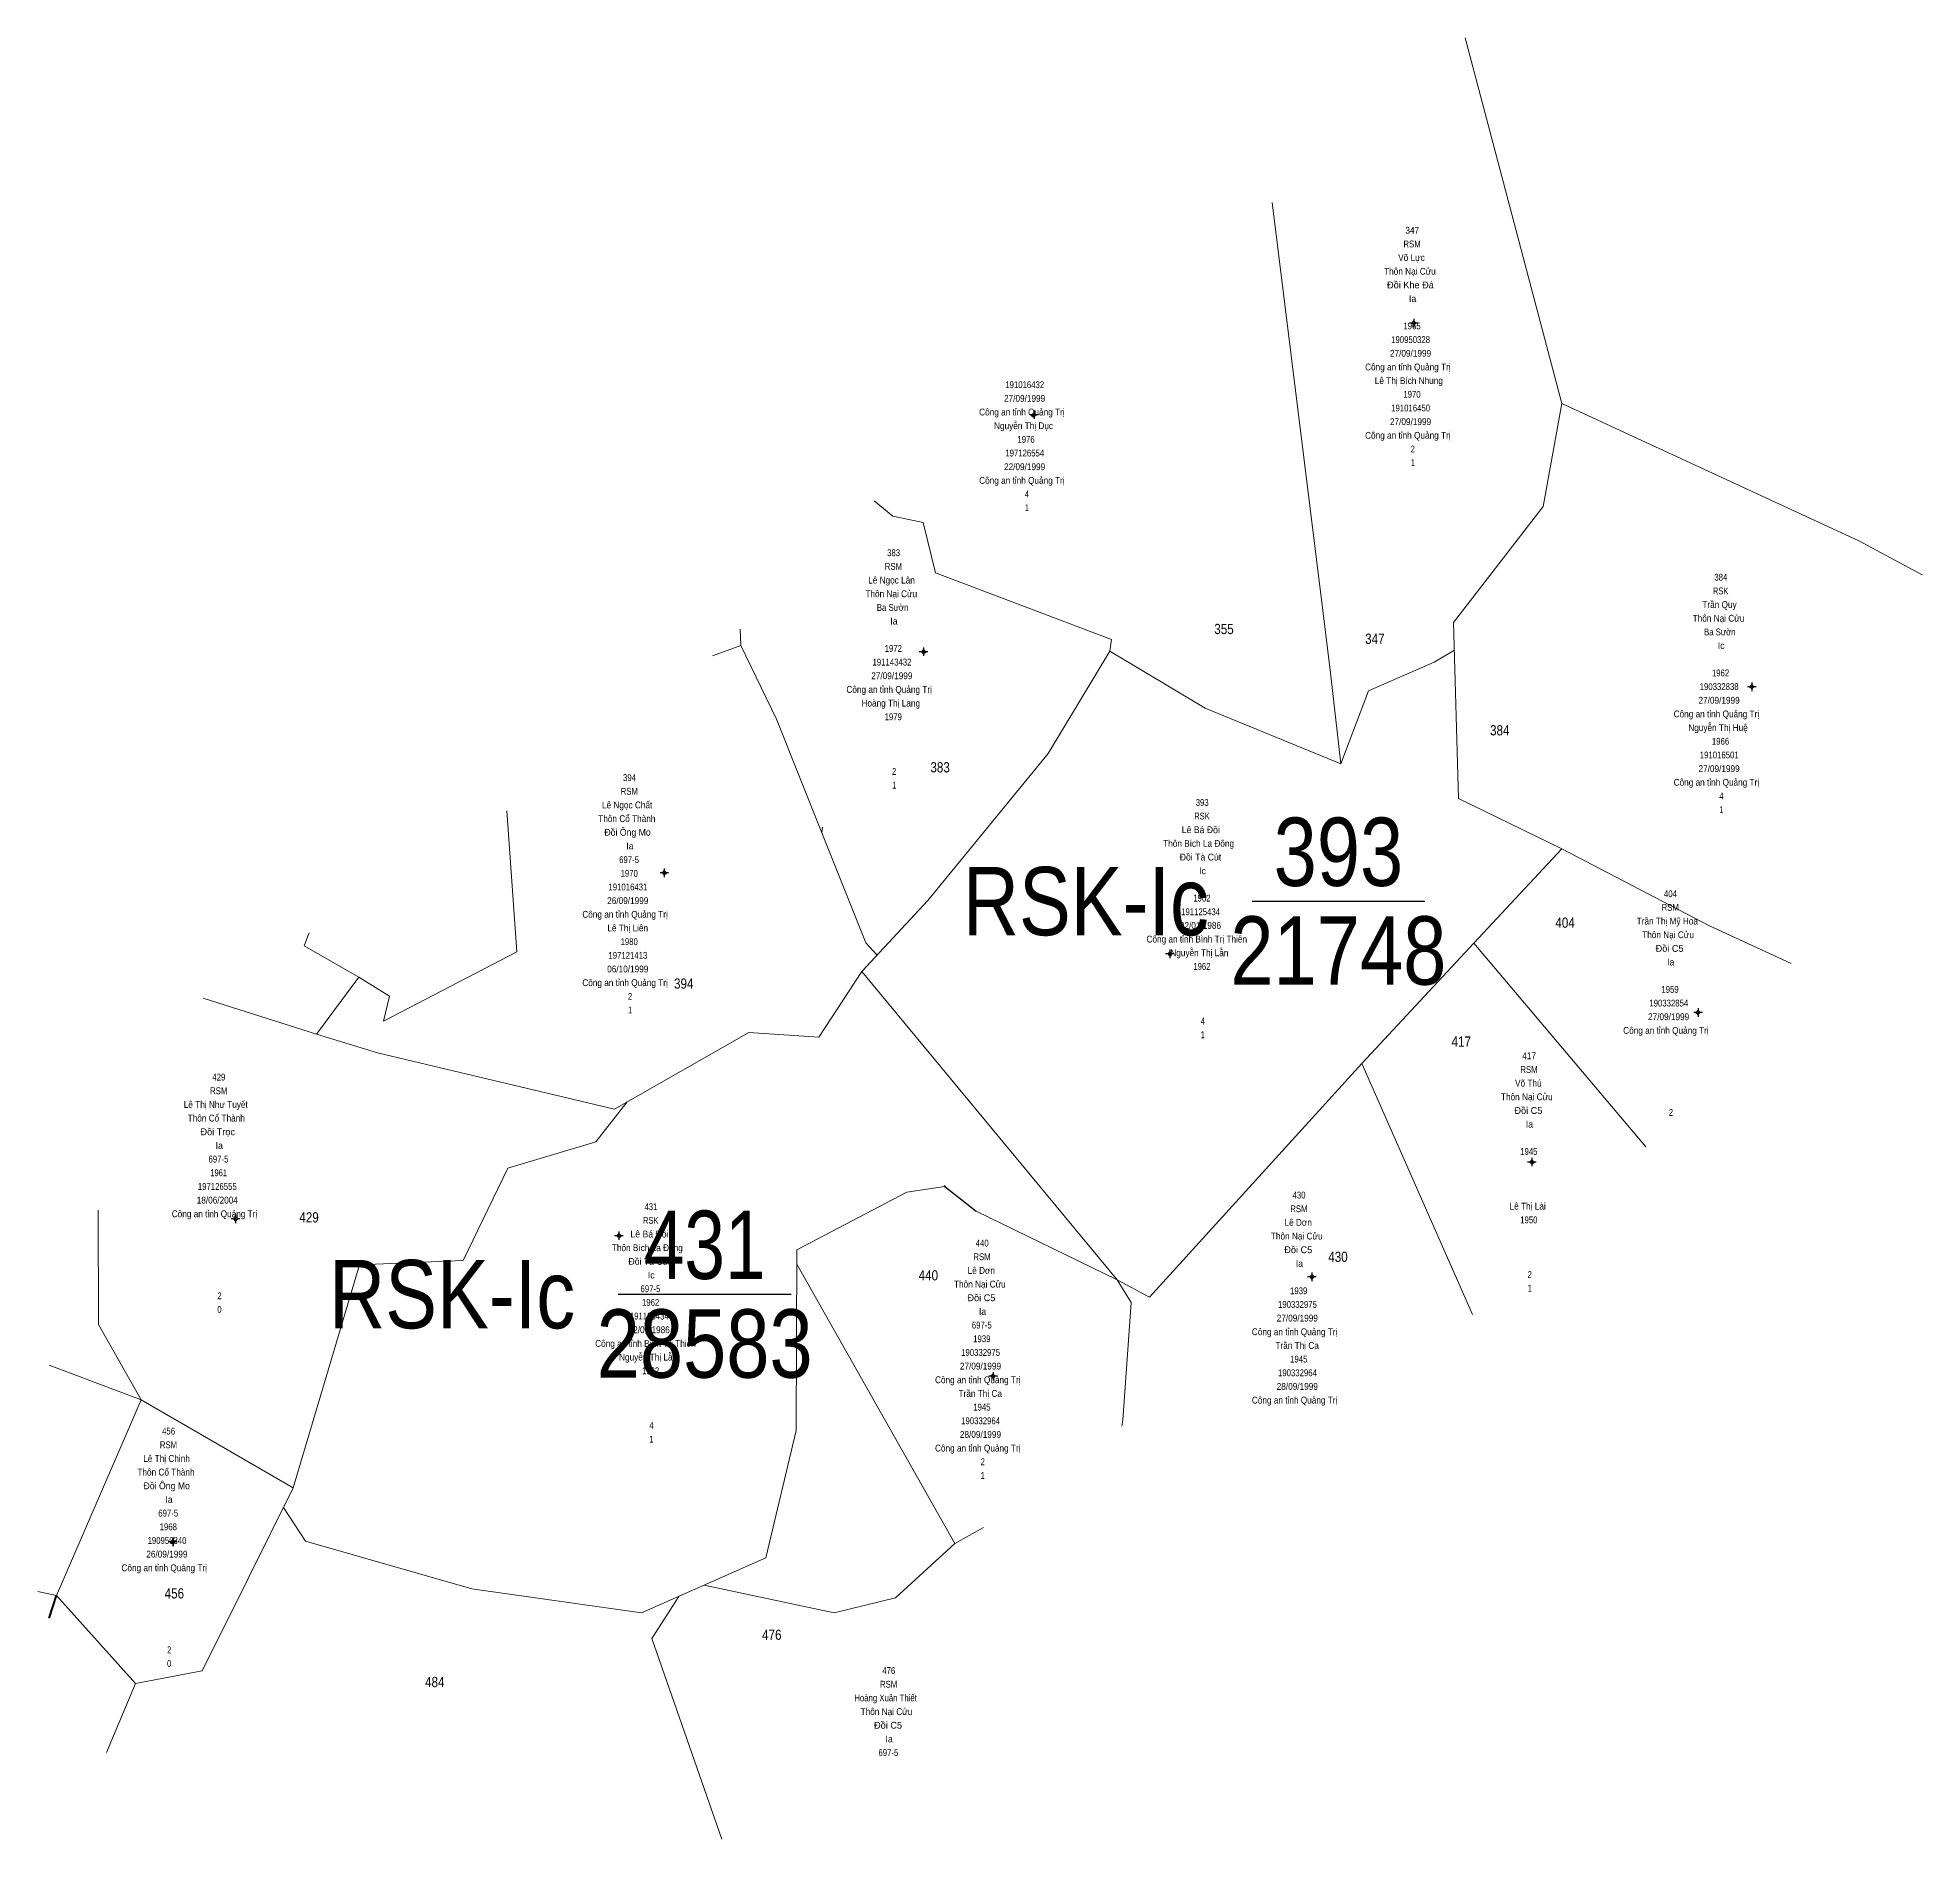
# Model space of a CAD drawing. Header units: metres. Extents: x 540964 to 541516, y 1837013 to 1837540.
import ezdxf
from ezdxf.enums import TextEntityAlignment as Align

# ---------------------------------------------------------------- set-up
doc = ezdxf.new("R2010")
doc.units = ezdxf.units.M
doc.header["$LTSCALE"] = 0.8
doc.header["$PDMODE"] = 32
doc.header["$PDSIZE"] = 0.4
for name, color, linetype, lineweight in [('10', 7, 'Continuous', 13), ('11', 7, 'Continuous', 25), ('13', 7, 'Continuous', 25), ('21', 7, 'Continuous', 40), ('54', 7, 'Continuous', 25), ('58', 7, 'Continuous', 13)]:
    doc.layers.add(name, color=color, linetype=linetype, lineweight=lineweight)
doc.layers.add('63', color=7, linetype='Continuous')

msp = doc.modelspace()

# ---------------------------------------------------------------- hatches: boundary and pattern name
at = {"layer": '11'}
for points in [[(541367.2297, 1837456.76, 1), (541366.9297, 1837456.76, 1)], [(541367.2297, 1837456.76, 1), (541366.9297, 1837456.76, 1)], [(541256.0997, 1837429.96, 1), (541255.7997, 1837429.96, 1)], [(541256.1098, 1837429.96, 1), (541255.8098, 1837429.96, 1)], [(541223.7498, 1837360.61, 1), (541223.4498, 1837360.61, 1)], [(541223.7498, 1837360.61, 1), (541223.4498, 1837360.61, 1)], [(541466.1398, 1837350.34, 1), (541465.8398, 1837350.34, 1)], [(541466.1398, 1837350.34, 1), (541465.8398, 1837350.34, 1)], [(541147.8698, 1837295.91, 1), (541147.5698, 1837295.91, 1)], [(541147.8798, 1837295.92, 1), (541147.5798, 1837295.92, 1)], [(541295.8497, 1837272.18, 1), (541295.5497, 1837272.18, 1)], [(541295.8598, 1837272.18, 1), (541295.5598, 1837272.18, 1)], [(541450.4298, 1837255.06, 1), (541450.1297, 1837255.06, 1)], [(541450.4298, 1837255.06, 1), (541450.1297, 1837255.06, 1)], [(541401.7698, 1837211.27, 1), (541401.4698, 1837211.27, 1)], [(541401.7798, 1837211.28, 1), (541401.4798, 1837211.28, 1)], [(541022.4097, 1837194.63, 1), (541022.1097, 1837194.63, 1)], [(541022.4198, 1837194.64, 1), (541022.1197, 1837194.64, 1)], [(541134.5897, 1837189.73, 1), (541134.2897, 1837189.73, 1)], [(541134.5897, 1837189.73, 1), (541134.2897, 1837189.73, 1)], [(541337.3998, 1837177.67, 1), (541337.0998, 1837177.67, 1)], [(541337.4097, 1837177.68, 1), (541337.1097, 1837177.68, 1)], [(541244.1098, 1837148.58, 1), (541243.8098, 1837148.58, 1)], [(541244.1098, 1837148.57, 1), (541243.8098, 1837148.57, 1)], [(541004.0798, 1837100.16, 1), (541003.7798, 1837100.16, 1)], [(541004.0897, 1837100.16, 1), (541003.7897, 1837100.16, 1)]]:
    msp.add_hatch(color=256, dxfattribs=at).paths.add_polyline_path(points)

# ---------------------------------------------------------------- linework, layer by layer
at = {"layer": '10'}
for p, q in [((541382.13, 1837540.27), (541410.37, 1837433.21)), ((541325.64, 1837492.02), (541340.44, 1837372.63)), ((541161.78, 1837359.41), (541170.11, 1837362.42)), ((541170.11, 1837362.42), (541169.89, 1837367.19)), ((541278.16, 1837360.79), (541278.58, 1837364.2)), ((541342.7, 1837354.42), (541345.71, 1837327.78)), ((541193.85, 1837307.59), (541194.05, 1837309.3)), ((541384.64, 1837275.3), (541410.38, 1837302.92)), ((541351.82, 1837240.1), (541384.64, 1837275.3)), ((541384.64, 1837275.3), (541434.95, 1837215.71)), ((541045.94, 1837248.73), (541058.36, 1837265.35)), ((541012.79, 1837259.24), (541045.94, 1837248.73)), ((541351.82, 1837240.1), (541384.26, 1837166.71)), ((541238.97, 1837196.86), (541280.25, 1837176.8)), ((541039.09, 1837115.93), (541058.5, 1837181.16)), ((540967.68, 1837151.8), (540994.58, 1837141.66)), ((540969.8, 1837084.44), (540994.58, 1837141.66)), ((540994.58, 1837141.66), (541039.09, 1837115.93)), ((541025.92, 1837089.39), (541039.09, 1837115.93)), ((541232.76, 1837099.68), (541241.15, 1837104.37)), ((540964.34, 1837085.64), (540969.8, 1837084.44)), ((540969.8, 1837084.44), (540992.96, 1837058.66)), ((541144.09, 1837071.87), (541151.96, 1837084.16)), ((541144.09, 1837071.87), (541164.55, 1837013.1)), ((540984.44, 1837038.48), (540992.96, 1837058.66))]:
    msp.add_line(p, q, dxfattribs=at)
for points in [[(541378.73, 1837369.12), (541404.96, 1837403.09), (541410.37, 1837433.21)], [(541410.37, 1837433.21), (541497.33, 1837393.03), (541515.89, 1837383.07)], [(541209.14, 1837404.78), (541214.58, 1837400.28), (541223.48, 1837398.46), (541227.06, 1837383.71), (541278.58, 1837364.2)], [(541378.73, 1837369.12), (541380.12, 1837317.61), (541410.38, 1837302.92)], [(541170.11, 1837362.42), (541180.57, 1837340.82), (541193.85, 1837307.59)], [(541378.95, 1837361.03), (541373, 1837357.58), (541353.84, 1837349.12), (541345.71, 1837327.78), (541305.97, 1837344.13), (541278.16, 1837360.79), (541260.1, 1837330.86), (541224.82, 1837287.84), (541205.52, 1837267.07), (541192.96, 1837247.78), (541172.43, 1837249.22)], [(541058.36, 1837265.35), (541067.26, 1837259.83), (541065.5, 1837252.45), (541104.58, 1837272.82), (541101.66, 1837314.06)], [(541193.85, 1837307.59), (541206.72, 1837275.4), (541209.97, 1837271.86)], [(541410.38, 1837302.92), (541453.6, 1837280.39), (541477.51, 1837269.35)], [(541043.81, 1837278.37), (541042.34, 1837274.54), (541058.36, 1837265.35)], [(541045.94, 1837248.73), (541063.74, 1837243.23), (541076.09, 1837240.3)], [(541076.09, 1837240.3), (541133.12, 1837226.76), (541172.44, 1837249.22)], [(541280.25, 1837176.8), (541289.71, 1837171.74), (541351.82, 1837240.1)], [(541136.88, 1837228.91), (541127.65, 1837217.18), (541101.92, 1837209.51), (541088.82, 1837182.45), (541058.5, 1837181.16)], [(541036.25, 1837110.2), (541042.72, 1837100.31), (541091.42, 1837086.42), (541141.08, 1837079.33), (541177.41, 1837095.47), (541186.28, 1837132.76), (541186.54, 1837185.61), (541218.69, 1837202.44), (541229.79, 1837204.16)], [(540982.03, 1837197.24), (540982.09, 1837163.77), (540994.58, 1837141.66)], [(541159.43, 1837087.48), (541197.42, 1837079.35), (541215.42, 1837083.78), (541232.76, 1837099.68), (541186.52, 1837181.36)], [(541280.25, 1837176.8), (541284.38, 1837170.13), (541281.93, 1837135.71), (541281.64, 1837134.02)], [(540992.96, 1837058.66), (541012.52, 1837062.39), (541025.92, 1837089.39)]]:
    msp.add_lwpolyline(points, dxfattribs=at)
msp.add_point((541229.79, 1837204.16), dxfattribs=at)
at = {"layer": '11'}
for p, q in [((541366.45, 1837456.76), (541365.83, 1837456.76)), ((541367.08, 1837458.01), (541367.08, 1837457.39)), ((541367.08, 1837456.13), (541367.08, 1837455.51)), ((541368.33, 1837456.76), (541367.7, 1837456.76)), ((541255.33, 1837429.96), (541254.71, 1837429.96)), ((541255.96, 1837431.21), (541255.96, 1837430.59)), ((541255.96, 1837429.33), (541255.96, 1837428.71)), ((541257.21, 1837429.96), (541256.59, 1837429.96)), ((541222.97, 1837360.61), (541222.35, 1837360.61)), ((541223.6, 1837361.86), (541223.6, 1837361.23)), ((541223.6, 1837359.99), (541223.6, 1837359.36)), ((541224.85, 1837360.61), (541224.23, 1837360.61)), ((541465.99, 1837351.59), (541465.99, 1837350.97)), ((541465.37, 1837350.34), (541464.74, 1837350.34)), ((541465.99, 1837349.71), (541465.99, 1837349.09)), ((541467.24, 1837350.34), (541466.61, 1837350.34)), ((541147.11, 1837295.92), (541146.48, 1837295.92)), ((541147.73, 1837297.17), (541147.73, 1837296.55)), ((541148.98, 1837295.92), (541148.35, 1837295.92)), ((541147.73, 1837295.29), (541147.73, 1837294.67)), ((541295.09, 1837272.18), (541294.46, 1837272.18)), ((541295.71, 1837273.43), (541295.71, 1837272.81)), ((541295.71, 1837271.55), (541295.71, 1837270.93)), ((541296.96, 1837272.18), (541296.33, 1837272.18)), ((541449.65, 1837255.06), (541449.03, 1837255.06)), ((541450.28, 1837256.31), (541450.28, 1837255.69)), ((541450.28, 1837254.43), (541450.28, 1837253.81)), ((541451.53, 1837255.06), (541450.91, 1837255.06)), ((541401.01, 1837211.28), (541400.38, 1837211.28)), ((541401.63, 1837212.53), (541401.63, 1837211.91)), ((541401.63, 1837210.65), (541401.63, 1837210.03)), ((541402.88, 1837211.28), (541402.25, 1837211.28)), ((541021.65, 1837194.64), (541021.02, 1837194.64)), ((541022.27, 1837195.89), (541022.27, 1837195.27)), ((541022.27, 1837194.01), (541022.27, 1837193.39)), ((541023.52, 1837194.64), (541022.89, 1837194.64)), ((541133.81, 1837189.73), (541133.19, 1837189.73)), ((541134.44, 1837190.98), (541134.44, 1837190.35)), ((541134.44, 1837189.11), (541134.44, 1837188.48)), ((541135.69, 1837189.73), (541135.06, 1837189.73)), ((541336.63, 1837177.68), (541336.01, 1837177.68)), ((541337.26, 1837178.93), (541337.26, 1837178.31)), ((541337.26, 1837177.05), (541337.26, 1837176.43)), ((541338.51, 1837177.68), (541337.89, 1837177.68)), ((541243.33, 1837148.58), (541242.71, 1837148.58)), ((541243.96, 1837149.83), (541243.96, 1837149.21)), ((541243.96, 1837147.95), (541243.96, 1837147.33)), ((541245.21, 1837148.58), (541244.59, 1837148.58)), ((541003.31, 1837100.16), (541002.69, 1837100.16)), ((541003.94, 1837101.41), (541003.94, 1837100.79)), ((541003.94, 1837099.53), (541003.94, 1837098.91)), ((541005.19, 1837100.16), (541004.56, 1837100.16))]:
    msp.add_line(p, q, dxfattribs=at)
at = {"layer": '11', "lineweight": 13}
for p, q in [((541366.45, 1837456.76), (541365.83, 1837456.76)), ((541367.08, 1837458.01), (541367.08, 1837457.38)), ((541367.08, 1837456.14), (541367.08, 1837455.51)), ((541368.33, 1837456.76), (541367.7, 1837456.76)), ((541255.32, 1837429.96), (541254.7, 1837429.96)), ((541255.95, 1837431.21), (541255.95, 1837430.58)), ((541255.95, 1837429.34), (541255.95, 1837428.71)), ((541257.2, 1837429.96), (541256.57, 1837429.96)), ((541222.98, 1837360.61), (541222.35, 1837360.61)), ((541223.6, 1837361.86), (541223.6, 1837361.24)), ((541223.6, 1837359.98), (541223.6, 1837359.36)), ((541224.85, 1837360.61), (541224.22, 1837360.61)), ((541465.99, 1837351.59), (541465.99, 1837350.96)), ((541465.36, 1837350.34), (541464.74, 1837350.34)), ((541465.99, 1837349.72), (541465.99, 1837349.09)), ((541467.24, 1837350.34), (541466.62, 1837350.34)), ((541147.1, 1837295.91), (541146.47, 1837295.91)), ((541147.72, 1837297.16), (541147.72, 1837296.54)), ((541148.97, 1837295.91), (541148.34, 1837295.91)), ((541147.72, 1837295.28), (541147.72, 1837294.66)), ((541295.07, 1837272.18), (541294.45, 1837272.18)), ((541295.7, 1837273.43), (541295.7, 1837272.8)), ((541295.7, 1837271.56), (541295.7, 1837270.93)), ((541296.95, 1837272.18), (541296.32, 1837272.18)), ((541449.66, 1837255.06), (541449.03, 1837255.06)), ((541450.28, 1837256.31), (541450.28, 1837255.68)), ((541450.28, 1837254.44), (541450.28, 1837253.81)), ((541451.53, 1837255.06), (541450.9, 1837255.06)), ((541401, 1837211.27), (541400.37, 1837211.27)), ((541401.62, 1837212.52), (541401.62, 1837211.9)), ((541401.62, 1837210.64), (541401.62, 1837210.02)), ((541402.87, 1837211.27), (541402.24, 1837211.27)), ((541021.64, 1837194.63), (541021.01, 1837194.63)), ((541022.26, 1837195.88), (541022.26, 1837195.26)), ((541022.26, 1837194), (541022.26, 1837193.38)), ((541023.51, 1837194.63), (541022.88, 1837194.63)), ((541133.81, 1837189.73), (541133.19, 1837189.73)), ((541134.44, 1837190.98), (541134.44, 1837190.36)), ((541134.44, 1837189.1), (541134.44, 1837188.48)), ((541135.69, 1837189.73), (541135.06, 1837189.73)), ((541336.62, 1837177.67), (541336, 1837177.67)), ((541337.25, 1837178.92), (541337.25, 1837178.3)), ((541337.25, 1837177.04), (541337.25, 1837176.42)), ((541338.5, 1837177.67), (541337.88, 1837177.67)), ((541243.34, 1837148.57), (541242.71, 1837148.57)), ((541243.96, 1837149.82), (541243.96, 1837149.2)), ((541243.96, 1837147.94), (541243.96, 1837147.32)), ((541245.21, 1837148.57), (541244.58, 1837148.57)), ((541003.31, 1837100.16), (541002.68, 1837100.16)), ((541003.93, 1837101.41), (541003.93, 1837100.78)), ((541003.93, 1837099.54), (541003.93, 1837098.91)), ((541005.18, 1837100.16), (541004.56, 1837100.16))]:
    msp.add_line(p, q, dxfattribs=at)
at = {"layer": '11'}
for points in [[(541367.08, 1837457.39), (541366.45, 1837456.76), (541367.08, 1837456.13), (541367.7, 1837456.76)], [(541255.96, 1837430.59), (541255.33, 1837429.96), (541255.96, 1837429.33), (541256.59, 1837429.96)], [(541223.6, 1837361.23), (541222.97, 1837360.61), (541223.6, 1837359.99), (541224.23, 1837360.61)], [(541465.99, 1837350.97), (541465.37, 1837350.34), (541465.99, 1837349.71), (541466.61, 1837350.34)], [(541147.73, 1837296.55), (541147.11, 1837295.92), (541147.73, 1837295.29), (541148.35, 1837295.92)], [(541295.71, 1837272.81), (541295.09, 1837272.18), (541295.71, 1837271.55), (541296.33, 1837272.18)], [(541450.28, 1837255.69), (541449.65, 1837255.06), (541450.28, 1837254.43), (541450.91, 1837255.06)], [(541401.63, 1837211.91), (541401.01, 1837211.28), (541401.63, 1837210.65), (541402.25, 1837211.28)], [(541022.27, 1837195.27), (541021.65, 1837194.64), (541022.27, 1837194.01), (541022.89, 1837194.64)], [(541134.44, 1837190.35), (541133.81, 1837189.73), (541134.44, 1837189.11), (541135.06, 1837189.73)], [(541337.26, 1837178.31), (541336.63, 1837177.68), (541337.26, 1837177.05), (541337.89, 1837177.68)], [(541243.96, 1837149.21), (541243.33, 1837148.58), (541243.96, 1837147.95), (541244.59, 1837148.58)], [(541003.94, 1837100.79), (541003.31, 1837100.16), (541003.94, 1837099.53), (541004.56, 1837100.16)]]:
    msp.add_lwpolyline(points, close=True, dxfattribs=at)
at = {"layer": '11', "lineweight": 13}
for points in [[(541367.08, 1837457.38), (541366.45, 1837456.76), (541367.08, 1837456.14), (541367.7, 1837456.76)], [(541255.95, 1837430.58), (541255.32, 1837429.96), (541255.95, 1837429.34), (541256.57, 1837429.96)], [(541223.6, 1837361.24), (541222.98, 1837360.61), (541223.6, 1837359.98), (541224.22, 1837360.61)], [(541465.99, 1837350.96), (541465.36, 1837350.34), (541465.99, 1837349.72), (541466.62, 1837350.34)], [(541147.72, 1837296.54), (541147.1, 1837295.91), (541147.72, 1837295.28), (541148.34, 1837295.91)], [(541295.7, 1837272.8), (541295.07, 1837272.18), (541295.7, 1837271.56), (541296.32, 1837272.18)], [(541450.28, 1837255.68), (541449.66, 1837255.06), (541450.28, 1837254.44), (541450.9, 1837255.06)], [(541401.62, 1837211.9), (541401, 1837211.27), (541401.62, 1837210.64), (541402.24, 1837211.27)], [(541022.26, 1837195.26), (541021.64, 1837194.63), (541022.26, 1837194), (541022.88, 1837194.63)], [(541134.44, 1837190.36), (541133.81, 1837189.73), (541134.44, 1837189.1), (541135.06, 1837189.73)], [(541337.25, 1837178.3), (541336.62, 1837177.67), (541337.25, 1837177.04), (541337.88, 1837177.67)], [(541243.96, 1837149.2), (541243.34, 1837148.57), (541243.96, 1837147.94), (541244.58, 1837148.57)], [(541003.93, 1837100.78), (541003.31, 1837100.16), (541003.93, 1837099.54), (541004.56, 1837100.16)]]:
    msp.add_lwpolyline(points, close=True, dxfattribs=at)
at = {"layer": '11'}
for centre in [(541367.0797, 1837456.76), (541255.9598, 1837429.96), (541223.5998, 1837360.61), (541465.9898, 1837350.34), (541147.7298, 1837295.92), (541295.7098, 1837272.18), (541450.2797, 1837255.06), (541401.6298, 1837211.28), (541022.2697, 1837194.64), (541134.4397, 1837189.73), (541337.2597, 1837177.68), (541243.9598, 1837148.58), (541003.9397, 1837100.16)]:
    msp.add_circle(centre, 0.15, dxfattribs=at)
at = {"layer": '11', "lineweight": 13}
for centre in [(541367.0797, 1837456.76), (541255.9497, 1837429.96), (541223.5998, 1837360.61), (541465.9898, 1837350.34), (541147.7198, 1837295.91), (541295.6997, 1837272.18), (541450.2797, 1837255.06), (541401.6198, 1837211.27), (541022.2597, 1837194.63), (541134.4397, 1837189.73), (541337.2498, 1837177.67), (541243.9598, 1837148.57), (541003.9298, 1837100.16)]:
    msp.add_circle(centre, 0.15, dxfattribs=at)
at = {"layer": '13'}
for p, q in [((541319.73, 1837287.62), (541370.28, 1837287.62)), ((541134.26, 1837172.61), (541184.81, 1837172.61))]:
    msp.add_line(p, q, dxfattribs=at)
at = {"layer": '21'}
msp.add_line((540967.69, 1837077.77), (540969.8, 1837084.44), dxfattribs=at)
at = {"layer": '54', "lineweight": 13}
msp.add_line((541205.52, 1837267.07), (541280.25, 1837176.8), dxfattribs=at)
at = {"layer": '54'}
msp.add_line((541229.79, 1837204.16), (541238.97, 1837196.86), dxfattribs=at)
at = {"layer": '58'}
msp.add_line((541340.44, 1837372.63), (541342.7, 1837354.42), dxfattribs=at)

# ---------------------------------------------------------------- texts
at = {"layer": '13'}
for s, width, p in [('393', 0.85, (541345.01, 1837292.06)), ('21748', 0.85, (541344.995, 1837263.18)), ('431', 0.8, (541159.53, 1837177.05)), ('28583', 0.85, (541159.535, 1837148.17))]:
    msp.add_text(s, height=20, dxfattribs=dict(at, width=width)).set_placement(p, align=Align.CENTER)
at = {"layer": '13', "width": 0.85}
for p in [(541313.41, 1837277.62), (541127.94, 1837162.61)]:
    msp.add_text('RSK-Ic ', height=20, dxfattribs=at).set_placement(p, align=Align.RIGHT)
at = {"layer": '54'}
for s, height, width, p in [('347', 2, 0.9, (541366.62, 1837482.92)), ('RSM', 2, 0.85, (541366.58, 1837478.92)), ('Thôn Nại Cửu', 2, 0.9, (541365.945, 1837470.92)), ('Võ Lực', 2, 0.9, (541366.4, 1837474.92)), ('Ia', 2, 0.95, (541366.73, 1837462.92)), ('1965', 2, 0.85, (541366.545, 1837454.92)), ('190950328', 2, 0.85, (541366.13, 1837450.92)), ('Công an tỉnh Quảng Trị', 2, 0.9, (541365.33, 1837442.92)), ('27/09/1999', 2, 0.9, (541366.12, 1837446.92)), ('191016432', 2, 0.85, (541253.205, 1837437.73)), ('Lê Thị Bích Nhung', 2, 0.9, (541365.63, 1837438.92)), ('27/09/1999', 2, 0.9, (541253.17, 1837433.73)), ('1970', 2, 0.85, (541366.54, 1837434.92)), ('Công an tỉnh Quảng Trị', 2, 0.9, (541252.38, 1837429.73)), ('Nguyễn Thị Dục', 2, 0.9, (541252.86, 1837425.73)), ('27/09/1999', 2, 0.9, (541366.12, 1837426.92)), ('191016450', 2, 0.85, (541366.15, 1837430.92)), ('1976', 2, 0.85, (541253.585, 1837421.73)), ('Công an tỉnh Quảng Trị', 2, 0.9, (541365.33, 1837422.92)), ('197126554', 2, 0.85, (541253.215, 1837417.73)), ('2', 2, 0.75, (541366.79, 1837418.92)), ('Công an tỉnh Quảng Trị', 2, 0.9, (541252.38, 1837409.73)), ('22/09/1999', 2, 0.9, (541253.17, 1837413.73)), ('1', 2, 0.7, (541366.8, 1837414.92)), ('4', 2, 0.8, (541253.85, 1837405.73)), ('1', 2, 0.7, (541253.85, 1837401.73)), ('383', 2, 0.85, (541214.83, 1837388.56)), ('RSM', 2, 0.85, (541214.78, 1837384.56)), ('Thôn Nại Cửu', 2, 0.9, (541214.145, 1837376.56)), ('Lê Ngọc Lân', 2, 0.9, (541214.215, 1837380.56)), ('RSK', 2, 0.8, (541456.88, 1837377.39)), ('384', 2, 0.85, (541456.94, 1837381.39)), ('Ba Sườn', 2, 0.85, (541214.525, 1837372.56)), ('Trần Quy', 2, 0.9, (541456.54, 1837373.39)), ('Ia', 2, 0.95, (541214.93, 1837368.56)), ('355', 3, 0.85, (541311.52, 1837365.75)), ('Thôn Nại Cửu', 2, 0.9, (541456.245, 1837369.39)), ('Ba Sườn', 2, 0.85, (541456.625, 1837365.39)), ('1972', 2, 0.85, (541214.745, 1837360.56)), ('347', 3, 0.85, (541355.675, 1837362.9)), ('Ic', 2, 0.95, (541457.035, 1837361.39)), ('191143432', 2, 0.85, (541214.355, 1837356.56)), ('27/09/1999', 2, 0.9, (541214.32, 1837352.56)), ('190332838', 2, 0.85, (541456.43, 1837349.39)), ('1962', 2, 0.85, (541456.845, 1837353.39)), ('Công an tỉnh Quảng Trị', 2, 0.9, (541213.53, 1837348.56)), ('Hoàng Thị Lang', 2, 0.9, (541214, 1837344.56)), ('27/09/1999', 2, 0.9, (541456.42, 1837345.39)), ('1979', 2, 0.85, (541214.725, 1837340.56)), ('Công an tỉnh Quảng Trị', 2, 0.9, (541455.63, 1837341.39)), ('Nguyễn Thị Huệ', 2, 0.9, (541456.105, 1837337.39)), ('384', 3, 0.85, (541392.23, 1837336.11)), ('1966', 2, 0.85, (541456.835, 1837333.39)), ('191016501', 2, 0.85, (541456.465, 1837329.39)), ('394', 2, 0.85, (541137.55, 1837322.76)), ('2', 2, 0.75, (541214.99, 1837324.56)), ('383', 3, 0.85, (541228.445, 1837325.28)), ('Công an tỉnh Quảng Trị', 2, 0.9, (541455.63, 1837321.39)), ('27/09/1999', 2, 0.9, (541456.42, 1837325.39)), ('RSM', 2, 0.85, (541137.49, 1837318.76)), ('1', 2, 0.7, (541215, 1837320.56)), ('4', 2, 0.8, (541457.1, 1837317.39)), ('Thôn Cổ Thành', 2, 0.9, (541136.76, 1837310.76)), ('Lê Ngọc Chất', 2, 0.9, (541136.85, 1837314.76)), ('RSK', 2, 0.8, (541305.09, 1837311.51)), ('393', 2, 0.85, (541305.14, 1837315.51)), ('1', 2, 0.7, (541457.1, 1837313.39)), ('Đồi Ông Mo', 2, 0.95, (541136.97, 1837306.76)), ('Lê Bá Đồi', 2, 0.95, (541304.73, 1837307.51)), ('Ia', 2, 0.95, (541137.64, 1837302.76)), ('Thôn Bích La Đông', 2, 0.9, (541304.095, 1837303.51)), ('Đồi Tà Cút', 2, 0.95, (541304.635, 1837299.51)), ('697-5', 2, 0.85, (541137.41, 1837298.76)), ('1970', 2, 0.85, (541137.45, 1837294.76)), ('Ic', 2, 0.95, (541305.245, 1837295.51)), ('191016431', 2, 0.85, (541137.075, 1837290.76)), ('404', 2, 0.85, (541442.17, 1837288.79)), ('Công an tỉnh Quảng Trị', 2, 0.9, (541136.24, 1837282.76)), ('26/09/1999', 2, 0.9, (541137.03, 1837286.76)), ('191125434', 2, 0.85, (541304.675, 1837283.51)), ('1962', 2, 0.85, (541305.055, 1837287.51)), ('RSM', 2, 0.85, (541442.11, 1837284.79)), ('Lê Thị Liên', 2, 0.9, (541137.025, 1837278.76)), ('02/01/1986', 2, 0.9, (541304.64, 1837279.51)), ('404', 3, 0.85, (541411.34, 1837279.82)), ('Trần Thị Mỹ Hoa', 2, 0.9, (541441.26, 1837280.79)), ('1980', 2, 0.85, (541137.45, 1837274.76)), ('Công an tỉnh Bình Trị Thiên', 2, 0.9, (541303.555, 1837275.51)), ('Nguyễn Thị Lẫn', 2, 0.9, (541304.32, 1837271.51)), ('Thôn Nại Cửu', 2, 0.9, (541441.475, 1837276.79)), ('06/10/1999', 2, 0.9, (541137.03, 1837266.76)), ('197121413', 2, 0.85, (541137.055, 1837270.76)), ('1962', 2, 0.85, (541305.055, 1837267.51)), ('Ia', 2, 0.95, (541442.26, 1837268.79)), ('Công an tỉnh Quảng Trị', 2, 0.9, (541136.24, 1837262.76)), ('394', 3, 0.85, (541153.42, 1837262)), ('1959', 2, 0.85, (541442.055, 1837260.79)), ('2', 2, 0.75, (541137.7, 1837258.76)), ('190332854', 2, 0.85, (541441.695, 1837256.79)), ('1', 2, 0.7, (541137.71, 1837254.76)), ('4', 2, 0.8, (541305.31, 1837251.51)), ('27/09/1999', 2, 0.9, (541441.65, 1837252.79)), ('1', 2, 0.7, (541305.31, 1837247.51)), ('417', 3, 0.85, (541380.955, 1837245.04)), ('Công an tỉnh Quảng Trị', 2, 0.9, (541440.86, 1837248.79)), ('417', 2, 0.9, (541400.82, 1837241.36)), ('429', 2, 0.85, (541017.36, 1837235.13)), ('Võ Thú', 2, 0.9, (541400.59, 1837233.36)), ('RSM', 2, 0.85, (541400.78, 1837237.36)), ('RSM', 2, 0.85, (541017.33, 1837231.13)), ('Thôn Nại Cửu', 2, 0.9, (541400.145, 1837229.36)), ('Lê Thị Như Tuyết', 2, 0.9, (541016.46, 1837227.13)), ('Thôn Cổ Thành', 2, 0.9, (541016.6, 1837223.13)), ('2', 2, 0.75, (541442.32, 1837224.79)), ('Ia', 2, 0.95, (541400.93, 1837221.36)), ('697-5', 2, 0.85, (541017.25, 1837211.13)), ('Ia', 2, 0.95, (541017.48, 1837215.13)), ('1945', 2, 0.85, (541400.745, 1837213.36)), ('1961', 2, 0.8, (541017.305, 1837207.13)), ('197126555', 2, 0.85, (541016.905, 1837203.13)), ('430', 2, 0.85, (541333.485, 1837200.61)), ('Công an tỉnh Quảng Trị', 2, 0.9, (541016.08, 1837195.13)), ('18/06/2004', 2, 0.9, (541016.9, 1837199.13)), ('429', 3, 0.85, (541043.755, 1837193.59)), ('431', 2, 0.8, (541143.81, 1837197.2)), ('RSM', 2, 0.85, (541333.44, 1837196.61)), ('Lê Thị Lài', 2, 0.9, (541400.395, 1837197.36)), ('Lê Bá Đồi', 2, 0.95, (541143.39, 1837189.2)), ('RSK', 2, 0.8, (541143.75, 1837193.2)), ('Lê Dơn', 2, 0.9, (541333.235, 1837192.61)), ('1950', 2, 0.85, (541400.74, 1837193.36)), ('Thôn Bích La Đông', 2, 0.9, (541142.755, 1837185.2)), ('440', 2, 0.85, (541240.755, 1837186.56)), ('Thôn Nại Cửu', 2, 0.9, (541332.805, 1837188.61)), ('Đồi Tà Cút', 2, 0.95, (541143.295, 1837181.2)), ('Lê Dơn', 2, 0.9, (541240.505, 1837178.56)), ('RSM', 2, 0.85, (541240.71, 1837182.56)), ('Ia', 2, 0.95, (541333.59, 1837180.61)), ('430', 3, 0.85, (541344.88, 1837182.05)), ('697-5', 2, 0.85, (541143.67, 1837173.2)), ('Ic', 2, 0.95, (541143.905, 1837177.2)), ('440', 3, 0.85, (541225, 1837176.63)), ('Thôn Nại Cửu', 2, 0.9, (541240.075, 1837174.56)), ('1939', 2, 0.85, (541333.385, 1837172.61)), ('2', 2, 0.75, (541400.99, 1837177.36)), ('1', 2, 0.7, (541401, 1837173.36)), ('0', 2, 0.8, (541017.535, 1837167.13)), ('2', 2, 0.75, (541017.54, 1837171.13)), ('1962', 2, 0.85, (541143.715, 1837169.2)), ('190332975', 2, 0.85, (541333.015, 1837168.61)), ('191125434', 2, 0.85, (541143.335, 1837165.2)), ('697-5', 2, 0.85, (541240.63, 1837162.56)), ('Ia', 2, 0.95, (541240.86, 1837166.56)), ('27/09/1999', 2, 0.9, (541332.98, 1837164.61)), ('Công an tỉnh Bình Trị Thiên', 2, 0.9, (541142.215, 1837157.2)), ('02/01/1986', 2, 0.9, (541143.3, 1837161.2)), ('1939', 2, 0.85, (541240.655, 1837158.56)), ('Công an tỉnh Quảng Trị', 2, 0.9, (541332.19, 1837160.61)), ('Trần Thị Ca', 2, 0.9, (541332.925, 1837156.61)), ('Nguyễn Thị Lẫn', 2, 0.9, (541142.98, 1837153.2)), ('27/09/1999', 2, 0.9, (541240.25, 1837150.56)), ('190332975', 2, 0.85, (541240.285, 1837154.56)), ('1945', 2, 0.85, (541333.405, 1837152.61)), ('1962', 2, 0.85, (541143.715, 1837149.2)), ('Công an tỉnh Quảng Trị', 2, 0.9, (541239.46, 1837146.56)), ('190332964', 2, 0.85, (541333.025, 1837148.61)), ('Trần Thị Ca', 2, 0.9, (541240.195, 1837142.56)), ('Công an tỉnh Quảng Trị', 2, 0.9, (541332.19, 1837140.61)), ('28/09/1999', 2, 0.9, (541332.98, 1837144.61)), ('190332964', 2, 0.85, (541240.295, 1837134.56)), ('1945', 2, 0.85, (541240.675, 1837138.56)), ('456', 2, 0.85, (541002.66, 1837131.54)), ('4', 2, 0.8, (541143.97, 1837133.2)), ('1', 2, 0.7, (541143.97, 1837129.2)), ('28/09/1999', 2, 0.9, (541240.25, 1837130.56)), ('Lê Thị Chinh', 2, 0.9, (541002.05, 1837123.54)), ('RSM', 2, 0.85, (541002.62, 1837127.54)), ('Công an tỉnh Quảng Trị', 2, 0.9, (541239.46, 1837126.56)), ('Thôn Cổ Thành', 2, 0.9, (541001.89, 1837119.54)), ('2', 2, 0.75, (541240.92, 1837122.56)), ('1', 2, 0.7, (541240.93, 1837118.56)), ('Đồi Ông Mo', 2, 0.95, (541002.1, 1837115.54)), ('697-5', 2, 0.85, (541002.54, 1837107.54)), ('Ia', 2, 0.95, (541002.77, 1837111.54)), ('1968', 2, 0.85, (541002.56, 1837103.54)), ('26/09/1999', 2, 0.9, (541002.16, 1837095.54)), ('190950340', 2, 0.85, (541002.19, 1837099.54)), ('Công an tỉnh Quảng Trị', 2, 0.9, (541001.37, 1837091.54)), ('456', 3, 0.85, (541004.34, 1837083.56)), ('476', 3, 0.85, (541179.18, 1837071.45)), ('0', 2, 0.8, (541002.825, 1837063.54)), ('2', 2, 0.75, (541002.83, 1837067.54)), ('484', 3, 0.85, (541080.55, 1837057.62)), ('RSM', 2, 0.85, (541213.38, 1837057.47)), ('476', 2, 0.85, (541213.42, 1837061.47)), ('Hoàng Xuân Thiết', 2, 0.85, (541212.48, 1837053.47)), ('Thôn Nại Cửu', 2, 0.9, (541212.745, 1837049.47)), ('Ia', 2, 0.95, (541213.53, 1837041.47)), ('697-5', 2, 0.85, (541213.3, 1837037.47))]:
    msp.add_text(s, height=height, dxfattribs=dict(at, width=width)).set_placement(p, align=Align.CENTER)
for s, p in [('Đồi Khe Đá', (541366.09, 1837466.92)), ('Đồi C5', (541441.935, 1837272.79)), ('Đồi C5', (541400.605, 1837225.36)), ('Đồi Trọc', (541017.035, 1837219.13)), ('Đồi C5', (541333.265, 1837184.61)), ('Đồi C5', (541240.535, 1837170.56)), ('Đồi C5', (541213.205, 1837045.47))]:
    msp.add_text(s, height=2, dxfattribs=at).set_placement(p, align=Align.CENTER)
at = {"layer": '63'}
msp.add_text('D', height=0.01, dxfattribs=at).set_placement((541170.1149, 1837362.42), align=Align.CENTER)

doc.saveas('drawing.dxf')
